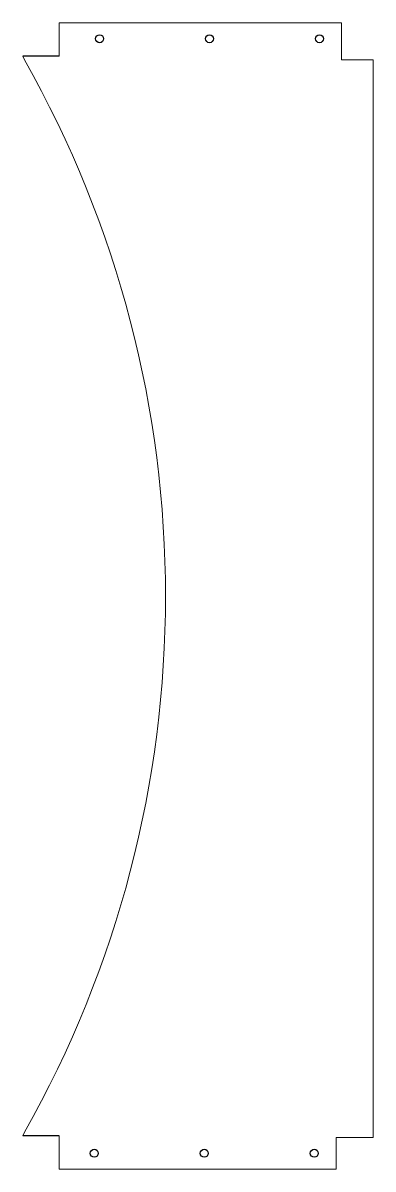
# Model space of a CAD drawing. Header units: millimetres. Extents: x 1450 to 4863, y 428 to 1784.
# Drawn here: x 4465 to 4863, y 428 to 1731 of the extents above.
import ezdxf

# ---------------------------------------------------------------- set-up
doc = ezdxf.new("R2010")
doc.units = ezdxf.units.MM

msp = doc.modelspace()

# ---------------------------------------------------------------- linework, layer by layer
at = {"color": 7, "linetype": 'Continuous', "lineweight": 15}
for p, q in [((4506.2, 1693.4), (4506.2, 1731.3)), ((4506.2, 1731.3), (4827, 1731.3)), ((4827, 1731.3), (4827, 1689.4)), ((4466.6, 1689.4), (4464.9, 1693.4)), ((4827, 1689.4), (4862.9, 1689.4)), ((4862.9, 1689.4), (4862.9, 463.4)), ((4464.9, 465.5), (4466.6, 469.4)), ((4506.2, 427.6), (4506.2, 465.5)), ((4862.9, 463.4), (4821, 463.4)), ((4821, 463.4), (4821, 427.6)), ((4821, 427.6), (4506.2, 427.6))]:
    msp.add_line(p, q, dxfattribs=at)
for p, q in [((4506.2, 1693.4), (4464.9, 1693.4)), ((4506.2, 465.5), (4464.9, 465.5))]:
    msp.add_line(p, q)
for centre in [(4552, 1713.3), (4677, 1713.3), (4802, 1713.3), (4546, 445.6), (4671, 445.6), (4796, 445.6)]:
    msp.add_circle(centre, 4.5)
msp.add_arc((3387, 1079.4), 1240, 330.5321, 29.4679, dxfattribs=at)

doc.saveas('drawing.dxf')
